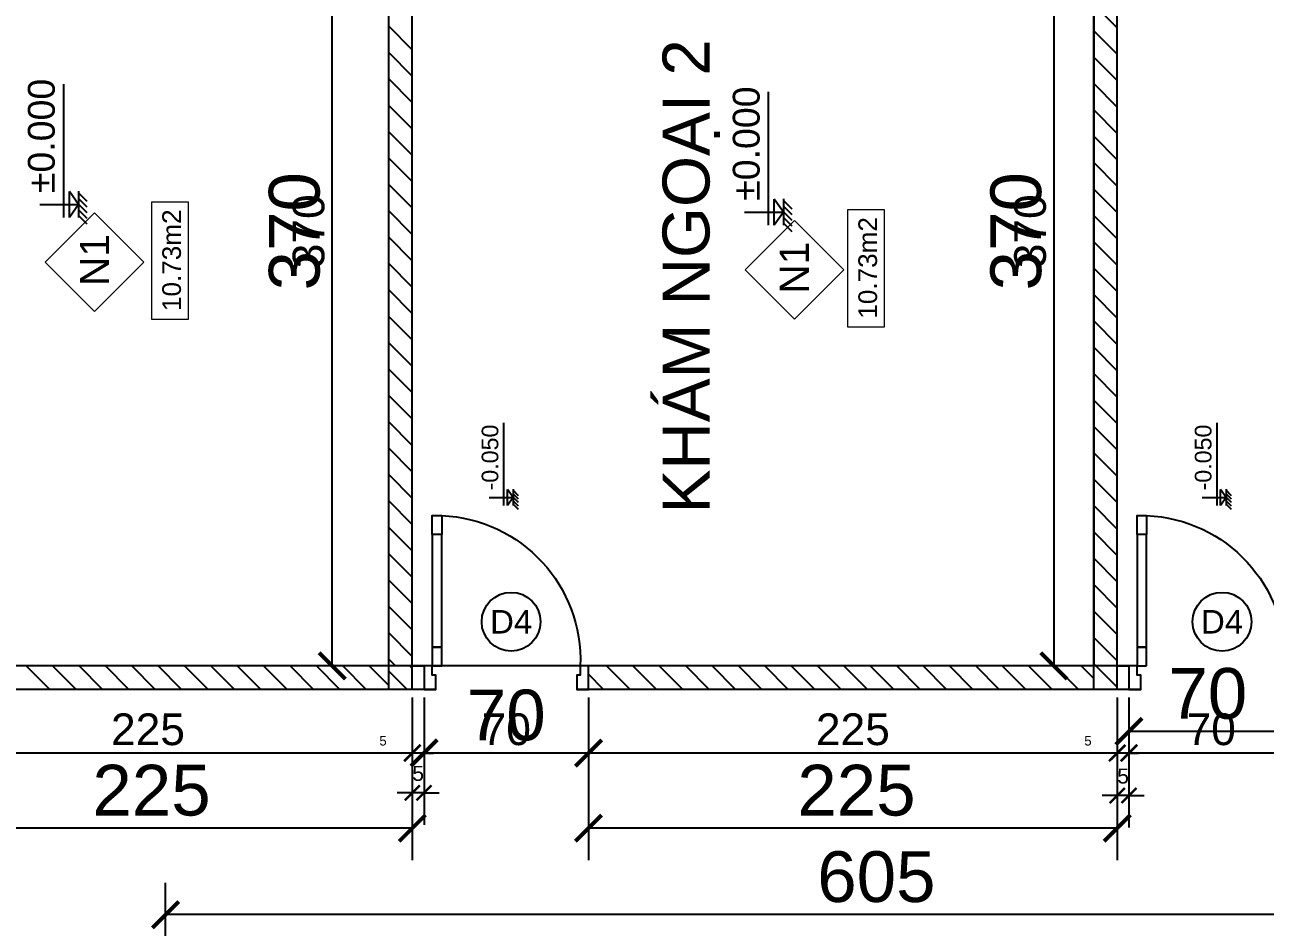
# Model space of a CAD drawing. Header units: millimetres. Extents: x -26398 to 135532, y -376633 to 43268.
# Drawn here: x 36652 to 37180, y -147135 to -146751 of the extents above; entities that cross this region are included whole.
import ezdxf
from ezdxf.enums import TextEntityAlignment as Align

# ---------------------------------------------------------------- set-up
doc = ezdxf.new("R2010")
doc.units = ezdxf.units.MM
for name, color, linetype in [('0 @ 5', 7, 'Continuous'), ('0 @ 8', 7, 'Continuous'), ('A-Door', 150, 'Continuous'), ('A5-KICHTHUOC', 251, 'Continuous'), ('cửa', 152, 'Continuous'), ('NT', 1, 'Continuous'), ('TƯỜNG', 52, 'Continuous')]:
    doc.layers.add(name, color=color, linetype=linetype)
doc.layers.add('A6-GHICHU', color=147, linetype='Continuous', lineweight=20)
doc.styles.add('GHICHU35', font='', dxfattribs={"width": 0.9, "height": 350})
doc.styles.get("Standard").update_dxf_attribs({"font": 'arial.ttf'})
doc.styles.add('TUANH', font='')
doc.styles.get('GHICHU35').set_extended_font_data('VNI-Helve')
doc.styles.get('TUANH').set_extended_font_data('VNI-Helve-Condense', bold=True)
doc.dimstyles.new('SCALE dimmatbang', dxfattribs={"dimscale": 70, "dimtxt": 2.7, "dimasz": 1.4, "dimexe": 1.7, "dimexo": 0.7, "dimtad": 1, "dimtoh": 1, "dimdec": 1, "dimtxsty": 'Standard', "dimblk": 'ARCHTICK', "dimcen": 2.5, "dimclrd": 1, "dimclre": 256, "dimadec": 0, "dimazin": 0, "dimtfac": 1, "dimtdec": 1, "dimtmove": 0, "dimatfit": 3, "dimfxl": 1, "dimarcsym": 0})
pattern_1 = [(135, (28271.811, -149862.609), (-5.61266, -5.61266), [])]

# ---------------------------------------------------------------- blocks, each defined once
blk = doc.blocks.new('A$C7DB75F4D')
at = {"layer": 'A-Door'}
for points in [[(625, 740), (625, 660), (665, 660), (665, 740)], [(625, 180), (625, 660), (665, 660), (665, 180)], [(625, 100), (625, 180), (665, 180), (665, 100)], [(35, 100), (35, 60), (50, 60), (50, 50), (50, 0), (0, 0), (0, 100)], [(665, 100), (700, 100), (700, 0), (650, 0), (650, 50), (650, 60), (665, 60)]]:
    blk.add_lwpolyline(points, close=True, dxfattribs=at)
at = {"layer": 'NT', "color": 1}
blk.add_arc((650, 125), 615.5, 92.3278, 182.3278, dxfattribs=at)
blk = doc.blocks.new('1-cote nen')
for p, q in [((-1.8, 267.2), (-1.8, 0)), ((-91.4, 101.9), (827.5, 101.9)), ((-1.8, 0), (-91.4, 62.9)), ((-91.4, 62.9), (87.7, 62.9)), ((89.6, 0), (-91.4, 0)), ((-1.8, 0), (87.7, 62.9)), ((-137.3, -60), (-77.3, 0)), ((-98.7, -60), (-38.7, 0)), ((-60, -60), (0, 0)), ((-21.3, -60), (38.7, 0)), ((17.3, -60), (77.3, 0))]:
    blk.add_line(p, q)
at = {"ltscale": 50, "style": 'GHICHU35', "width": 0.9}
blk.add_attdef('%%P0.000', (75.5, 163.9), '', height=187.5, dxfattribs=at)
blk = doc.blocks.new('_ArchTick')
at = {"color": 0, "linetype": 'ByBlock', "const_width": 0.15}
blk.add_lwpolyline([(-0.5, -0.5), (0.5, 0.5)], dxfattribs=at)
blk = doc.blocks.new('*D6545')
at = {"lineweight": -2, "transparency": 16777216}
for p, q in [((37121.78, -147039.76), (37121.78, -147065.63)), ((37191.78, -147039.76), (37191.78, -147065.63))]:
    blk.add_line(p, q, dxfattribs=at)
at = {"color": 1, "lineweight": -2, "transparency": 16777216}
blk.add_line((37191.78, -147052.03), (37121.78, -147052.03), dxfattribs=at)
at = {"layer": 'DEFPOINTS', "color": 0, "transparency": 16777216}
for p in [(37121.78, -147034.16), (37191.78, -147034.16), (37121.78, -147052.03)]:
    blk.add_point(p, dxfattribs=at)
at = {"color": 1, "lineweight": -2, "transparency": 16777216, "xscale": 11.2, "yscale": 11.2, "zscale": 11.2, "rotation": 180}
blk.add_blockref('_ArchTick', (37121.78, -147052.03), dxfattribs=at)
at = {"color": 1, "lineweight": -2, "transparency": 16777216, "xscale": 11.2, "yscale": 11.2, "zscale": 11.2}
blk.add_blockref('_ArchTick', (37191.78, -147052.03), dxfattribs=at)
at = {"color": 0, "transparency": 16777216, "insert": (37155.34, -147036), "char_height": 21.6, "attachment_point": 5}
blk.add_mtext('70', dxfattribs=at)
blk = doc.blocks.new('*D6546')
at = {"lineweight": -2, "transparency": 16777216}
for p, q in [((37121.78, -147037.66), (37121.78, -147069.73)), ((37191.78, -147037.66), (37191.78, -147069.73))]:
    blk.add_line(p, q, dxfattribs=at)
at = {"color": 1, "lineweight": -2, "transparency": 16777216}
blk.add_line((37191.78, -147061.23), (37121.78, -147061.23), dxfattribs=at)
at = {"layer": 'DEFPOINTS', "color": 0, "transparency": 16777216}
for p in [(37121.78, -147034.16), (37191.78, -147034.16), (37121.78, -147061.23)]:
    blk.add_point(p, dxfattribs=at)
at = {"color": 1, "lineweight": -2, "transparency": 16777216, "xscale": 7, "yscale": 7, "zscale": 7, "rotation": 180}
blk.add_blockref('_ArchTick', (37121.78, -147061.23), dxfattribs=at)
at = {"color": 1, "lineweight": -2, "transparency": 16777216, "xscale": 7, "yscale": 7, "zscale": 7}
blk.add_blockref('_ArchTick', (37191.78, -147061.23), dxfattribs=at)
at = {"color": 0, "transparency": 16777216, "insert": (37156.78, -147051.21), "char_height": 13.5, "attachment_point": 5}
blk.add_mtext('70', dxfattribs=at)
blk = doc.blocks.new('*D6548')
at = {"lineweight": -2, "transparency": 16777216}
for p, q in [((37116.78, -147039.76), (37116.78, -147092.92)), ((37121.78, -147039.76), (37121.78, -147092.92))]:
    blk.add_line(p, q, dxfattribs=at)
at = {"color": 1, "lineweight": -2, "transparency": 16777216}
for p, q in [((37116.78, -147079.32), (37110.38, -147079.32)), ((37121.78, -147079.32), (37116.78, -147079.32)), ((37121.78, -147079.32), (37128.18, -147079.32))]:
    blk.add_line(p, q, dxfattribs=at)
at = {"layer": 'DEFPOINTS', "color": 0, "transparency": 16777216}
for p in [(37116.78, -147034.16), (37121.78, -147034.16), (37116.78, -147079.32)]:
    blk.add_point(p, dxfattribs=at)
at = {"color": 1, "lineweight": -2, "transparency": 16777216, "xscale": 6.4, "yscale": 6.4, "zscale": 6.4}
blk.add_blockref('_ArchTick', (37116.78, -147079.32), dxfattribs=at)
at = {"color": 1, "lineweight": -2, "transparency": 16777216, "xscale": 6.4, "yscale": 6.4, "zscale": 6.4, "rotation": 180}
blk.add_blockref('_ArchTick', (37121.78, -147079.32), dxfattribs=at)
at = {"color": 0, "transparency": 16777216, "insert": (37119.28, -147071.07), "char_height": 6.4, "attachment_point": 5}
blk.add_mtext('5', dxfattribs=at)
blk = doc.blocks.new('*D6549')
at = {"lineweight": -2, "transparency": 16777216}
for p, q in [((37116.78, -147037.66), (37116.78, -147069.73)), ((37121.78, -147037.66), (37121.78, -147069.73))]:
    blk.add_line(p, q, dxfattribs=at)
at = {"color": 1, "lineweight": -2, "transparency": 16777216}
for p, q in [((37116.78, -147061.23), (37099.88, -147061.23)), ((37121.78, -147061.23), (37116.78, -147061.23)), ((37121.78, -147061.23), (37125.78, -147061.23))]:
    blk.add_line(p, q, dxfattribs=at)
at = {"layer": 'DEFPOINTS', "color": 0, "transparency": 16777216}
for p in [(37116.78, -147034.16), (37121.78, -147034.16), (37116.78, -147061.23)]:
    blk.add_point(p, dxfattribs=at)
at = {"color": 1, "lineweight": -2, "transparency": 16777216, "xscale": 4, "yscale": 4, "zscale": 4}
blk.add_blockref('_ArchTick', (37116.78, -147061.23), dxfattribs=at)
at = {"color": 1, "lineweight": -2, "transparency": 16777216, "xscale": 4, "yscale": 4, "zscale": 4, "rotation": 180}
blk.add_blockref('_ArchTick', (37121.78, -147061.23), dxfattribs=at)
at = {"color": 0, "transparency": 16777216, "insert": (37104.33, -147056.07), "char_height": 4, "attachment_point": 5}
blk.add_mtext('5', dxfattribs=at)
blk = doc.blocks.new('*D6563')
at = {"lineweight": -2, "transparency": 16777216}
for p, q in [((36891.78, -147039.76), (36891.78, -147106.82)), ((37116.78, -147039.76), (37116.78, -147106.82))]:
    blk.add_line(p, q, dxfattribs=at)
at = {"color": 1, "lineweight": -2, "transparency": 16777216}
blk.add_line((37116.78, -147093.22), (36891.78, -147093.22), dxfattribs=at)
at = {"layer": 'DEFPOINTS', "color": 0, "transparency": 16777216}
for p in [(36891.78, -147034.16), (37116.78, -147034.16), (36891.78, -147093.22)]:
    blk.add_point(p, dxfattribs=at)
at = {"color": 1, "lineweight": -2, "transparency": 16777216, "xscale": 11.2, "yscale": 11.2, "zscale": 11.2, "rotation": 180}
blk.add_blockref('_ArchTick', (36891.78, -147093.22), dxfattribs=at)
at = {"color": 1, "lineweight": -2, "transparency": 16777216, "xscale": 11.2, "yscale": 11.2, "zscale": 11.2}
blk.add_blockref('_ArchTick', (37116.78, -147093.22), dxfattribs=at)
at = {"color": 0, "transparency": 16777216, "insert": (37005.8, -147077.19), "char_height": 21.6, "attachment_point": 5}
blk.add_mtext('225', dxfattribs=at)
blk = doc.blocks.new('*D6564')
at = {"lineweight": -2, "transparency": 16777216}
for p, q in [((36891.78, -147037.66), (36891.78, -147069.73)), ((37116.78, -147037.66), (37116.78, -147069.73))]:
    blk.add_line(p, q, dxfattribs=at)
at = {"color": 1, "lineweight": -2, "transparency": 16777216}
blk.add_line((37116.78, -147061.23), (36891.78, -147061.23), dxfattribs=at)
at = {"layer": 'DEFPOINTS', "color": 0, "transparency": 16777216}
for p in [(36891.78, -147034.16), (37116.78, -147034.16), (36891.78, -147061.23)]:
    blk.add_point(p, dxfattribs=at)
at = {"color": 1, "lineweight": -2, "transparency": 16777216, "xscale": 7, "yscale": 7, "zscale": 7, "rotation": 180}
blk.add_blockref('_ArchTick', (36891.78, -147061.23), dxfattribs=at)
at = {"color": 1, "lineweight": -2, "transparency": 16777216, "xscale": 7, "yscale": 7, "zscale": 7}
blk.add_blockref('_ArchTick', (37116.78, -147061.23), dxfattribs=at)
at = {"color": 0, "transparency": 16777216, "insert": (37004.28, -147051.21), "char_height": 13.5, "attachment_point": 5}
blk.add_mtext('225', dxfattribs=at)
blk = doc.blocks.new('*D6566')
at = {"lineweight": -2, "transparency": 16777216}
for p, q in [((36821.78, -147039.76), (36821.78, -147074.83)), ((36891.78, -147039.76), (36891.78, -147074.83))]:
    blk.add_line(p, q, dxfattribs=at)
at = {"color": 1, "lineweight": -2, "transparency": 16777216}
blk.add_line((36891.78, -147061.23), (36821.78, -147061.23), dxfattribs=at)
at = {"layer": 'DEFPOINTS', "color": 0, "transparency": 16777216}
for p in [(36821.78, -147034.16), (36891.78, -147034.16), (36821.78, -147061.23)]:
    blk.add_point(p, dxfattribs=at)
at = {"color": 1, "lineweight": -2, "transparency": 16777216, "xscale": 11.2, "yscale": 11.2, "zscale": 11.2, "rotation": 180}
blk.add_blockref('_ArchTick', (36821.78, -147061.23), dxfattribs=at)
at = {"color": 1, "lineweight": -2, "transparency": 16777216, "xscale": 11.2, "yscale": 11.2, "zscale": 11.2}
blk.add_blockref('_ArchTick', (36891.78, -147061.23), dxfattribs=at)
at = {"color": 0, "transparency": 16777216, "insert": (36856.78, -147045.2), "char_height": 21.6, "attachment_point": 5}
blk.add_mtext('70', dxfattribs=at)
blk = doc.blocks.new('*D6567')
at = {"lineweight": -2, "transparency": 16777216}
for p, q in [((36821.78, -147037.66), (36821.78, -147069.73)), ((36891.78, -147037.66), (36891.78, -147069.73))]:
    blk.add_line(p, q, dxfattribs=at)
at = {"color": 1, "lineweight": -2, "transparency": 16777216}
blk.add_line((36891.78, -147061.23), (36821.78, -147061.23), dxfattribs=at)
at = {"layer": 'DEFPOINTS', "color": 0, "transparency": 16777216}
for p in [(36821.78, -147034.16), (36891.78, -147034.16), (36821.78, -147061.23)]:
    blk.add_point(p, dxfattribs=at)
at = {"color": 1, "lineweight": -2, "transparency": 16777216, "xscale": 7, "yscale": 7, "zscale": 7, "rotation": 180}
blk.add_blockref('_ArchTick', (36821.78, -147061.23), dxfattribs=at)
at = {"color": 1, "lineweight": -2, "transparency": 16777216, "xscale": 7, "yscale": 7, "zscale": 7}
blk.add_blockref('_ArchTick', (36891.78, -147061.23), dxfattribs=at)
at = {"color": 0, "transparency": 16777216, "insert": (36856.78, -147051.21), "char_height": 13.5, "attachment_point": 5}
blk.add_mtext('70', dxfattribs=at)
blk = doc.blocks.new('*D6569')
at = {"lineweight": -2, "transparency": 16777216}
for p, q in [((36816.78, -147039.76), (36816.78, -147091.79)), ((36821.78, -147039.76), (36821.78, -147091.79))]:
    blk.add_line(p, q, dxfattribs=at)
at = {"color": 1, "lineweight": -2, "transparency": 16777216}
for p, q in [((36816.78, -147078.19), (36810.38, -147078.19)), ((36821.78, -147078.19), (36816.78, -147078.19)), ((36821.78, -147078.19), (36828.18, -147078.19))]:
    blk.add_line(p, q, dxfattribs=at)
at = {"layer": 'DEFPOINTS', "color": 0, "transparency": 16777216}
for p in [(36816.78, -147034.16), (36821.78, -147034.16), (36816.78, -147078.19)]:
    blk.add_point(p, dxfattribs=at)
at = {"color": 1, "lineweight": -2, "transparency": 16777216, "xscale": 6.4, "yscale": 6.4, "zscale": 6.4}
blk.add_blockref('_ArchTick', (36816.78, -147078.19), dxfattribs=at)
at = {"color": 1, "lineweight": -2, "transparency": 16777216, "xscale": 6.4, "yscale": 6.4, "zscale": 6.4, "rotation": 180}
blk.add_blockref('_ArchTick', (36821.78, -147078.19), dxfattribs=at)
at = {"color": 0, "transparency": 16777216, "insert": (36819.28, -147069.93), "char_height": 6.4, "attachment_point": 5}
blk.add_mtext('5', dxfattribs=at)
blk = doc.blocks.new('*D6570')
at = {"lineweight": -2, "transparency": 16777216}
for p, q in [((36816.78, -147037.66), (36816.78, -147069.73)), ((36821.78, -147037.66), (36821.78, -147069.73))]:
    blk.add_line(p, q, dxfattribs=at)
at = {"color": 1, "lineweight": -2, "transparency": 16777216}
for p, q in [((36816.78, -147061.23), (36799.88, -147061.23)), ((36821.78, -147061.23), (36816.78, -147061.23)), ((36821.78, -147061.23), (36825.78, -147061.23))]:
    blk.add_line(p, q, dxfattribs=at)
at = {"layer": 'DEFPOINTS', "color": 0, "transparency": 16777216}
for p in [(36816.78, -147034.16), (36821.78, -147034.16), (36816.78, -147061.23)]:
    blk.add_point(p, dxfattribs=at)
at = {"color": 1, "lineweight": -2, "transparency": 16777216, "xscale": 4, "yscale": 4, "zscale": 4}
blk.add_blockref('_ArchTick', (36816.78, -147061.23), dxfattribs=at)
at = {"color": 1, "lineweight": -2, "transparency": 16777216, "xscale": 4, "yscale": 4, "zscale": 4, "rotation": 180}
blk.add_blockref('_ArchTick', (36821.78, -147061.23), dxfattribs=at)
at = {"color": 0, "transparency": 16777216, "insert": (36804.33, -147056.07), "char_height": 4, "attachment_point": 5}
blk.add_mtext('5', dxfattribs=at)
blk = doc.blocks.new('*D6572')
at = {"lineweight": -2, "transparency": 16777216}
for p, q in [((36591.78, -147039.76), (36591.78, -147106.82)), ((36816.78, -147039.76), (36816.78, -147106.82))]:
    blk.add_line(p, q, dxfattribs=at)
at = {"color": 1, "lineweight": -2, "transparency": 16777216}
blk.add_line((36816.78, -147093.22), (36591.78, -147093.22), dxfattribs=at)
at = {"layer": 'DEFPOINTS', "color": 0, "transparency": 16777216}
for p in [(36591.78, -147034.16), (36816.78, -147034.16), (36591.78, -147093.22)]:
    blk.add_point(p, dxfattribs=at)
at = {"color": 1, "lineweight": -2, "transparency": 16777216, "xscale": 11.2, "yscale": 11.2, "zscale": 11.2, "rotation": 180}
blk.add_blockref('_ArchTick', (36591.78, -147093.22), dxfattribs=at)
at = {"color": 1, "lineweight": -2, "transparency": 16777216, "xscale": 11.2, "yscale": 11.2, "zscale": 11.2}
blk.add_blockref('_ArchTick', (36816.78, -147093.22), dxfattribs=at)
at = {"color": 0, "transparency": 16777216, "insert": (36705.8, -147077.19), "char_height": 21.6, "attachment_point": 5}
blk.add_mtext('225', dxfattribs=at)
blk = doc.blocks.new('*D6573')
at = {"lineweight": -2, "transparency": 16777216}
for p, q in [((36591.78, -147037.66), (36591.78, -147069.73)), ((36816.78, -147037.66), (36816.78, -147069.73))]:
    blk.add_line(p, q, dxfattribs=at)
at = {"color": 1, "lineweight": -2, "transparency": 16777216}
blk.add_line((36816.78, -147061.23), (36591.78, -147061.23), dxfattribs=at)
at = {"layer": 'DEFPOINTS', "color": 0, "transparency": 16777216}
for p in [(36591.78, -147034.16), (36816.78, -147034.16), (36591.78, -147061.23)]:
    blk.add_point(p, dxfattribs=at)
at = {"color": 1, "lineweight": -2, "transparency": 16777216, "xscale": 7, "yscale": 7, "zscale": 7, "rotation": 180}
blk.add_blockref('_ArchTick', (36591.78, -147061.23), dxfattribs=at)
at = {"color": 1, "lineweight": -2, "transparency": 16777216, "xscale": 7, "yscale": 7, "zscale": 7}
blk.add_blockref('_ArchTick', (36816.78, -147061.23), dxfattribs=at)
at = {"color": 0, "transparency": 16777216, "insert": (36704.28, -147051.21), "char_height": 13.5, "attachment_point": 5}
blk.add_mtext('225', dxfattribs=at)
blk = doc.blocks.new('*D6602')
at = {"lineweight": -2, "transparency": 16777216}
for p, q in [((36801.18, -146654.16), (36769.12, -146654.16)), ((36801.18, -147024.16), (36769.12, -147024.16))]:
    blk.add_line(p, q, dxfattribs=at)
at = {"color": 1, "lineweight": -2, "transparency": 16777216}
blk.add_line((36782.72, -147024.16), (36782.72, -146654.16), dxfattribs=at)
at = {"layer": 'DEFPOINTS', "color": 0, "transparency": 16777216}
for p in [(36782.72, -146654.16), (36806.78, -146654.16), (36806.78, -147024.16)]:
    blk.add_point(p, dxfattribs=at)
at = {"color": 1, "lineweight": -2, "transparency": 16777216, "xscale": 11.2, "yscale": 11.2, "zscale": 11.2}
for p, rotation in [((36782.72, -146654.16), 90), ((36782.72, -147024.16), 270)]:
    blk.add_blockref('_ArchTick', p, dxfattribs=dict(at, rotation=rotation))
at = {"color": 0, "transparency": 16777216, "insert": (36766.68, -146839.16), "char_height": 21.6, "attachment_point": 5, "rotation": 90}
blk.add_mtext('370', dxfattribs=at)
blk = doc.blocks.new('*D6603')
at = {"lineweight": -2, "transparency": 16777216}
for p, q in [((36803.28, -146654.16), (36774.22, -146654.16)), ((36803.28, -147024.16), (36774.22, -147024.16))]:
    blk.add_line(p, q, dxfattribs=at)
at = {"color": 1, "lineweight": -2, "transparency": 16777216}
blk.add_line((36782.72, -147024.16), (36782.72, -146654.16), dxfattribs=at)
at = {"layer": 'DEFPOINTS', "color": 0, "transparency": 16777216}
for p in [(36782.72, -146654.16), (36806.78, -146654.16), (36806.78, -147024.16)]:
    blk.add_point(p, dxfattribs=at)
at = {"color": 1, "lineweight": -2, "transparency": 16777216, "xscale": 7, "yscale": 7, "zscale": 7}
for p, rotation in [((36782.72, -146654.16), 90), ((36782.72, -147024.16), 270)]:
    blk.add_blockref('_ArchTick', p, dxfattribs=dict(at, rotation=rotation))
at = {"color": 0, "transparency": 16777216, "insert": (36772.7, -146839.16), "char_height": 13.5, "attachment_point": 5, "rotation": 90}
blk.add_mtext('370', dxfattribs=at)
blk = doc.blocks.new('*D6644')
at = {"lineweight": -2, "transparency": 16777216}
for p, q in [((36711.78, -147228.56), (36711.78, -147116.42)), ((37316.78, -147228.56), (37316.78, -147116.42))]:
    blk.add_line(p, q, dxfattribs=at)
at = {"color": 1, "lineweight": -2, "transparency": 16777216}
blk.add_line((37316.78, -147130.02), (36711.78, -147130.02), dxfattribs=at)
at = {"layer": 'DEFPOINTS', "color": 0, "transparency": 16777216}
for p in [(36711.78, -147130.02), (36711.78, -147234.16), (37316.78, -147234.16)]:
    blk.add_point(p, dxfattribs=at)
at = {"color": 1, "lineweight": -2, "transparency": 16777216, "xscale": 11.2, "yscale": 11.2, "zscale": 11.2, "rotation": 180}
blk.add_blockref('_ArchTick', (36711.78, -147130.02), dxfattribs=at)
at = {"color": 1, "lineweight": -2, "transparency": 16777216, "xscale": 11.2, "yscale": 11.2, "zscale": 11.2}
blk.add_blockref('_ArchTick', (37316.78, -147130.02), dxfattribs=at)
at = {"color": 0, "transparency": 16777216, "insert": (37014.28, -147113.99), "char_height": 21.6, "attachment_point": 5}
blk.add_mtext('605', dxfattribs=at)
blk = doc.blocks.new('*D6716')
at = {"lineweight": -2, "transparency": 16777216}
for p, q in [((37101.18, -146654.16), (37076.2, -146654.16)), ((37101.18, -147024.16), (37076.2, -147024.16))]:
    blk.add_line(p, q, dxfattribs=at)
at = {"color": 1, "lineweight": -2, "transparency": 16777216}
blk.add_line((37089.8, -146654.16), (37089.8, -147024.16), dxfattribs=at)
at = {"layer": 'DEFPOINTS', "color": 0, "transparency": 16777216}
for p in [(37106.78, -146654.16), (37089.8, -147024.16), (37106.78, -147024.16)]:
    blk.add_point(p, dxfattribs=at)
at = {"color": 1, "lineweight": -2, "transparency": 16777216, "xscale": 11.2, "yscale": 11.2, "zscale": 11.2}
for p, rotation in [((37089.8, -146654.16), 90), ((37089.8, -147024.16), 270)]:
    blk.add_blockref('_ArchTick', p, dxfattribs=dict(at, rotation=rotation))
at = {"color": 0, "transparency": 16777216, "insert": (37073.76, -146839.16), "char_height": 21.6, "attachment_point": 5, "rotation": 90}
blk.add_mtext('370', dxfattribs=at)
blk = doc.blocks.new('*D6717')
at = {"lineweight": -2, "transparency": 16777216}
for p, q in [((37103.28, -146654.16), (37081.3, -146654.16)), ((37103.28, -147024.16), (37081.3, -147024.16))]:
    blk.add_line(p, q, dxfattribs=at)
at = {"color": 1, "lineweight": -2, "transparency": 16777216}
blk.add_line((37089.8, -146654.16), (37089.8, -147024.16), dxfattribs=at)
at = {"layer": 'DEFPOINTS', "color": 0, "transparency": 16777216}
for p in [(37106.78, -146654.16), (37089.8, -147024.16), (37106.78, -147024.16)]:
    blk.add_point(p, dxfattribs=at)
at = {"color": 1, "lineweight": -2, "transparency": 16777216, "xscale": 7, "yscale": 7, "zscale": 7}
for p, rotation in [((37089.8, -146654.16), 90), ((37089.8, -147024.16), 270)]:
    blk.add_blockref('_ArchTick', p, dxfattribs=dict(at, rotation=rotation))
at = {"color": 0, "transparency": 16777216, "insert": (37079.78, -146839.16), "char_height": 13.5, "attachment_point": 5, "rotation": 90}
blk.add_mtext('370', dxfattribs=at)
blk = doc.blocks.new('*U9034')
at = {"layer": '0 @ 5'}
dim = blk.add_linear_dim(base=(37121.78, -147061.23), p1=(37191.78, -147034.16), p2=(37121.78, -147034.16), angle=180, dimstyle='SCALE dimmatbang', override={"dimscale": 5, "dimtix": 0, "dimtofl": 1, "dimtmove": 0, "dimatfit": 3}, dxfattribs=at)
dim.commit()
dim.dimension.update_dxf_attribs({"geometry": '*D6546', "text_midpoint": (37156.78, -147051.21)})
at = {"layer": '0 @ 8'}
dim = blk.add_linear_dim(base=(37121.78, -147052.03), p1=(37191.78, -147034.16), p2=(37121.78, -147034.16), angle=180, dimstyle='SCALE dimmatbang', override={"dimscale": 8, "dimtix": 0, "dimtofl": 1, "dimtmove": 0, "dimatfit": 3}, dxfattribs=at)
dim.commit()
dim.dimension.update_dxf_attribs({"geometry": '*D6545', "text_midpoint": (37155.34, -147052.03), "dimtype": 128})
blk = doc.blocks.new('*U9035')
at = {"layer": '0 @ 5'}
dim = blk.add_linear_dim(base=(37116.78, -147061.23), p1=(37121.78, -147034.16), p2=(37116.78, -147034.16), angle=180, dimstyle='SCALE dimmatbang', override={"dimscale": 5, "dimtxt": 0.8, "dimasz": 0.8, "dimtix": 0, "dimtofl": 1, "dimtmove": 0, "dimatfit": 3}, dxfattribs=at)
dim.commit()
dim.dimension.update_dxf_attribs({"geometry": '*D6549', "text_midpoint": (37104.33, -147056.07)})
at = {"layer": '0 @ 8'}
dim = blk.add_linear_dim(base=(37116.78, -147079.32), p1=(37121.78, -147034.16), p2=(37116.78, -147034.16), angle=180, dimstyle='SCALE dimmatbang', override={"dimscale": 8, "dimtxt": 0.8, "dimasz": 0.8, "dimtix": 0, "dimtofl": 1, "dimtmove": 0, "dimatfit": 3}, dxfattribs=at)
dim.commit()
dim.dimension.update_dxf_attribs({"geometry": '*D6548', "text_midpoint": (37119.28, -147079.32), "dimtype": 128})
blk = doc.blocks.new('*U9040')
at = {"layer": '0 @ 5'}
dim = blk.add_linear_dim(base=(36891.78, -147061.23), p1=(37116.78, -147034.16), p2=(36891.78, -147034.16), angle=180, dimstyle='SCALE dimmatbang', override={"dimscale": 5, "dimtix": 0, "dimtofl": 1, "dimtmove": 0, "dimatfit": 3}, dxfattribs=at)
dim.commit()
dim.dimension.update_dxf_attribs({"geometry": '*D6564', "text_midpoint": (37004.28, -147051.21)})
at = {"layer": '0 @ 8'}
dim = blk.add_linear_dim(base=(36891.78, -147093.22), p1=(37116.78, -147034.16), p2=(36891.78, -147034.16), angle=180, dimstyle='SCALE dimmatbang', override={"dimscale": 8, "dimtix": 0, "dimtofl": 1, "dimtmove": 0, "dimatfit": 3}, dxfattribs=at)
dim.commit()
dim.dimension.update_dxf_attribs({"geometry": '*D6563', "text_midpoint": (37005.8, -147093.22), "dimtype": 128})
blk = doc.blocks.new('*U9041')
at = {"layer": '0 @ 5'}
dim = blk.add_linear_dim(base=(36821.78, -147061.23), p1=(36891.78, -147034.16), p2=(36821.78, -147034.16), angle=180, dimstyle='SCALE dimmatbang', override={"dimscale": 5, "dimtix": 0, "dimtofl": 1, "dimtmove": 0, "dimatfit": 3}, dxfattribs=at)
dim.commit()
dim.dimension.update_dxf_attribs({"geometry": '*D6567', "text_midpoint": (36856.78, -147051.21)})
at = {"layer": '0 @ 8'}
dim = blk.add_linear_dim(base=(36821.78, -147061.23), p1=(36891.78, -147034.16), p2=(36821.78, -147034.16), angle=180, dimstyle='SCALE dimmatbang', override={"dimscale": 8, "dimtix": 0, "dimtofl": 1, "dimtmove": 0, "dimatfit": 3}, dxfattribs=at)
dim.commit()
dim.dimension.update_dxf_attribs({"geometry": '*D6566', "text_midpoint": (36856.78, -147045.2)})
blk = doc.blocks.new('*U9042')
at = {"layer": '0 @ 5'}
dim = blk.add_linear_dim(base=(36816.78, -147061.23), p1=(36821.78, -147034.16), p2=(36816.78, -147034.16), angle=180, dimstyle='SCALE dimmatbang', override={"dimscale": 5, "dimtxt": 0.8, "dimasz": 0.8, "dimtix": 0, "dimtofl": 1, "dimtmove": 0, "dimatfit": 3}, dxfattribs=at)
dim.commit()
dim.dimension.update_dxf_attribs({"geometry": '*D6570', "text_midpoint": (36804.33, -147056.07)})
at = {"layer": '0 @ 8'}
dim = blk.add_linear_dim(base=(36816.78, -147078.19), p1=(36821.78, -147034.16), p2=(36816.78, -147034.16), angle=180, dimstyle='SCALE dimmatbang', override={"dimscale": 8, "dimtxt": 0.8, "dimasz": 0.8, "dimtix": 0, "dimtofl": 1, "dimtmove": 0, "dimatfit": 3}, dxfattribs=at)
dim.commit()
dim.dimension.update_dxf_attribs({"geometry": '*D6569', "text_midpoint": (36819.28, -147078.19), "dimtype": 128})
blk = doc.blocks.new('*U9043')
at = {"layer": '0 @ 5'}
dim = blk.add_linear_dim(base=(36591.78, -147061.23), p1=(36816.78, -147034.16), p2=(36591.78, -147034.16), angle=180, dimstyle='SCALE dimmatbang', override={"dimscale": 5, "dimtix": 0, "dimtofl": 1, "dimtmove": 0, "dimatfit": 3}, dxfattribs=at)
dim.commit()
dim.dimension.update_dxf_attribs({"geometry": '*D6573', "text_midpoint": (36704.28, -147051.21)})
at = {"layer": '0 @ 8'}
dim = blk.add_linear_dim(base=(36591.78, -147093.22), p1=(36816.78, -147034.16), p2=(36591.78, -147034.16), angle=180, dimstyle='SCALE dimmatbang', override={"dimscale": 8, "dimtix": 0, "dimtofl": 1, "dimtmove": 0, "dimatfit": 3}, dxfattribs=at)
dim.commit()
dim.dimension.update_dxf_attribs({"geometry": '*D6572', "text_midpoint": (36705.8, -147093.22), "dimtype": 128})
blk = doc.blocks.new('*U9053')
at = {"layer": '0 @ 5'}
dim = blk.add_linear_dim(base=(36782.72, -146654.16), p1=(36806.78, -147024.16), p2=(36806.78, -146654.16), angle=90, dimstyle='SCALE dimmatbang', override={"dimscale": 5, "dimtix": 0, "dimtofl": 1, "dimtmove": 0, "dimatfit": 3}, dxfattribs=at)
dim.commit()
dim.dimension.update_dxf_attribs({"geometry": '*D6603', "text_midpoint": (36772.7, -146839.16)})
at = {"layer": '0 @ 8'}
dim = blk.add_linear_dim(base=(36782.72, -146654.16), p1=(36806.78, -147024.16), p2=(36806.78, -146654.16), angle=90, dimstyle='SCALE dimmatbang', override={"dimscale": 8, "dimtix": 0, "dimtofl": 1, "dimtmove": 0, "dimatfit": 3}, dxfattribs=at)
dim.commit()
dim.dimension.update_dxf_attribs({"geometry": '*D6602', "text_midpoint": (36766.68, -146839.16)})
blk = doc.blocks.new('*U9067')
at = {"layer": '0 @ 8'}
dim = blk.add_linear_dim(base=(36711.78, -147130.02), p1=(37316.78, -147234.16), p2=(36711.78, -147234.16), angle=180, dimstyle='SCALE dimmatbang', override={"dimscale": 8, "dimtix": 0, "dimtofl": 1, "dimtmove": 0, "dimatfit": 3}, dxfattribs=at)
dim.commit()
dim.dimension.update_dxf_attribs({"geometry": '*D6644', "text_midpoint": (37014.28, -147130.02), "dimtype": 128})
blk = doc.blocks.new('*U9091')
at = {"layer": '0 @ 5'}
dim = blk.add_linear_dim(base=(37089.8, -147024.16), p1=(37106.78, -146654.16), p2=(37106.78, -147024.16), angle=90, dimstyle='SCALE dimmatbang', override={"dimscale": 5, "dimtix": 0, "dimtofl": 1, "dimtmove": 0, "dimatfit": 3}, dxfattribs=at)
dim.commit()
dim.dimension.update_dxf_attribs({"geometry": '*D6717', "text_midpoint": (37079.78, -146839.16)})
at = {"layer": '0 @ 8'}
dim = blk.add_linear_dim(base=(37089.8, -147024.16), p1=(37106.78, -146654.16), p2=(37106.78, -147024.16), angle=90, dimstyle='SCALE dimmatbang', override={"dimscale": 8, "dimtix": 0, "dimtofl": 1, "dimtmove": 0, "dimatfit": 3}, dxfattribs=at)
dim.commit()
dim.dimension.update_dxf_attribs({"geometry": '*D6716', "text_midpoint": (37073.76, -146839.16)})

msp = doc.modelspace()

# ---------------------------------------------------------------- hatches: boundary and pattern name
at = {"layer": 'TƯỜNG'}
h = msp.add_hatch(dxfattribs=at)
h.set_pattern_fill('ANSI31', color=256, scale=2.5, angle=90)
h.set_pattern_definition(pattern_1)
h.paths.add_polyline_path([(37106.78, -146654.16), (37106.78, -147024.16), (37116.78, -147024.16), (37116.78, -146654.16)])
h.paths.add_polyline_path([(37106.78, -147024.16), (37106.78, -147034.16), (37116.78, -147034.16), (37116.78, -147024.16)])
h = msp.add_hatch(dxfattribs=at)
h.set_pattern_fill('ANSI31', color=256, scale=2.5, angle=90)
h.set_pattern_definition(pattern_1)
h.paths.add_polyline_path([(36806.78, -147024.16), (36806.78, -147034.16), (36816.78, -147034.16), (36816.78, -147024.16)])

# ---------------------------------------------------------------- linework, layer by layer
at = {"linetype": 'Continuous'}
msp.add_line((36809.64, -147024.16), (36806.78, -147021.3), dxfattribs=at)
for points in [[(37106.78, -146654.16), (37106.78, -147024.16), (36816.78, -147024.16), (36816.78, -146654.16)], [(36816.78, -147024.16), (36821.78, -147024.16), (36821.78, -147034.16), (36816.78, -147034.16)], [(37116.78, -147024.16), (37121.78, -147024.16), (37121.78, -147034.16), (37116.78, -147034.16)]]:
    msp.add_lwpolyline(points, close=True)
for centre in [(36858.84, -147005.36), (37161.4, -147005.36)]:
    msp.add_circle(centre, 12.52)
at = {"layer": 'A6-GHICHU', "ltscale": 0.5}
for points in [[(36705.88, -146876.68), (36705.88, -146826.57), (36721.33, -146826.57), (36721.33, -146876.68)], [(36702.59, -146852.35), (36681.57, -146831.34), (36660.55, -146852.35), (36681.57, -146873.37)], [(37000.4, -146855.62), (36979.38, -146834.6), (36958.37, -146855.62), (36979.38, -146876.63)], [(37002.12, -146879.94), (37002.12, -146829.83), (37017.57, -146829.83), (37017.57, -146879.94)]]:
    msp.add_lwpolyline(points, close=True, dxfattribs=at)
at = {"layer": 'TƯỜNG'}
for p, q in [((36806.78, -147034.16), (36806.78, -146654.16)), ((36816.78, -147034.16), (36816.78, -146654.16)), ((37106.78, -147034.16), (37106.78, -146654.16)), ((37116.78, -147034.16), (37116.78, -146654.16)), ((36816.78, -146761.9), (36806.78, -146751.9)), ((36816.78, -146773.12), (36806.78, -146763.12)), ((36816.78, -146784.35), (36806.78, -146774.35)), ((36816.78, -146795.57), (36806.78, -146785.57)), ((36816.78, -146806.8), (36806.78, -146796.8)), ((36816.78, -146818.02), (36806.78, -146808.02)), ((36816.78, -146829.25), (36806.78, -146819.25)), ((36816.78, -146840.47), (36806.78, -146830.47)), ((36816.78, -146851.7), (36806.78, -146841.7)), ((36816.78, -146862.92), (36806.78, -146852.92)), ((36816.78, -146874.15), (36806.78, -146864.15)), ((36816.78, -146885.37), (36806.78, -146875.37)), ((36816.78, -146896.6), (36806.78, -146886.6)), ((36816.78, -146907.83), (36806.78, -146897.83)), ((36816.78, -146919.05), (36806.78, -146909.05)), ((36816.78, -146930.28), (36806.78, -146920.28)), ((36816.78, -146941.5), (36806.78, -146931.5)), ((36816.78, -146952.73), (36806.78, -146942.73)), ((36816.78, -146963.95), (36806.78, -146953.95)), ((36816.78, -146975.18), (36806.78, -146965.18)), ((36816.78, -146986.4), (36806.78, -146976.4)), ((36816.78, -146997.63), (36806.78, -146987.63)), ((36816.78, -147008.85), (36806.78, -146998.85)), ((36816.78, -147020.08), (36806.78, -147010.08)), ((36829.28, -147024.16), (36588.28, -147024.16)), ((36662.48, -147034.16), (36652.48, -147024.16)), ((36673.71, -147034.16), (36663.71, -147024.16)), ((36684.94, -147034.16), (36674.94, -147024.16)), ((36696.16, -147034.16), (36686.16, -147024.16)), ((36707.39, -147034.16), (36697.39, -147024.16)), ((36718.61, -147034.16), (36708.61, -147024.16)), ((36729.84, -147034.16), (36719.84, -147024.16)), ((36741.06, -147034.16), (36731.06, -147024.16)), ((36752.29, -147034.16), (36742.29, -147024.16)), ((36763.51, -147034.16), (36753.51, -147024.16)), ((36774.74, -147034.16), (36764.74, -147024.16)), ((36785.96, -147034.16), (36775.96, -147024.16)), ((36797.19, -147034.16), (36787.19, -147024.16)), ((36806.78, -147032.53), (36798.41, -147024.16)), ((37125.28, -147024.16), (36888.28, -147024.16)), ((36909.44, -147034.16), (36899.44, -147024.16)), ((36920.67, -147034.16), (36910.67, -147024.16)), ((36931.89, -147034.16), (36921.89, -147024.16)), ((36943.12, -147034.16), (36933.12, -147024.16)), ((36954.34, -147034.16), (36944.34, -147024.16)), ((36965.57, -147034.16), (36955.57, -147024.16)), ((36976.79, -147034.16), (36966.79, -147024.16)), ((36988.02, -147034.16), (36978.02, -147024.16)), ((36999.24, -147034.16), (36989.24, -147024.16)), ((37010.47, -147034.16), (37000.47, -147024.16)), ((37021.69, -147034.16), (37011.69, -147024.16)), ((37032.92, -147034.16), (37022.92, -147024.16)), ((37044.15, -147034.16), (37034.15, -147024.16)), ((37055.37, -147034.16), (37045.37, -147024.16)), ((37066.6, -147034.16), (37056.6, -147024.16)), ((37077.82, -147034.16), (37067.82, -147024.16)), ((37089.05, -147034.16), (37079.05, -147024.16)), ((37100.27, -147034.16), (37090.27, -147024.16)), ((37106.78, -147029.45), (37101.5, -147024.16)), ((36898.22, -147034.16), (36891.78, -147027.73)), ((36826.78, -147034.16), (36586.78, -147034.16)), ((37116.78, -147034.16), (36886.78, -147034.16)), ((37126.78, -147034.16), (37116.78, -147034.16))]:
    msp.add_line(p, q, dxfattribs=at)

# ---------------------------------------------------------------- block references
for name in ['*U9053', '*U9091', '*U9034', '*U9043', '*U9042', '*U9041', '*U9040', '*U9035', '*U9067']:
    msp.add_blockref(name, (0, 0))
at = {"layer": 'A5-KICHTHUOC', "ltscale": 0.5}
ref = msp.add_blockref('1-cote nen', (36674.74, -146827.62), dxfattribs=dict(at, xscale=0.06173531862781489, yscale=0.06173531862781489, zscale=0.06173531862781489, rotation=90))
ref.add_attrib('%%P0.000', '%%P0.000', (36664.62, -146822.96), dxfattribs={"layer": '0', "color": 4, "ltscale": 50, "height": 11.432, "rotation": 90})
ref = msp.add_blockref('1-cote nen', (36974.72, -146830.89), dxfattribs=dict(at, xscale=0.06173531862781489, yscale=0.06173531862781489, zscale=0.06173531862781489, rotation=90))
ref.add_attrib('%%P0.000', '%%P0.000', (36964.6, -146826.23), dxfattribs={"layer": '0', "color": 4, "ltscale": 50, "height": 11.432, "rotation": 90})
ref = msp.add_blockref('1-cote nen', (36859.65, -146952.36), dxfattribs=dict(at, xscale=0.0382254171401861, yscale=0.0382254171401861, zscale=0.0382254171401861, rotation=90))
ref.add_attrib('%%P0.000', '-0.050', (36853.38, -146949.48), dxfattribs={"layer": '0', "color": 4, "ltscale": 50, "height": 7.079, "rotation": 90})
ref = msp.add_blockref('1-cote nen', (37163.15, -146952.36), dxfattribs=dict(at, xscale=0.0382254171401861, yscale=0.0382254171401861, zscale=0.0382254171401861, rotation=90))
ref.add_attrib('%%P0.000', '-0.050', (37156.88, -146949.48), dxfattribs={"layer": '0', "color": 4, "ltscale": 50, "height": 7.079, "rotation": 90})
at = {"layer": 'cửa', "xscale": -0.1, "yscale": 0.1, "zscale": 0.1}
for p in [(36891.78, -147034.16), (37191.78, -147034.16)]:
    msp.add_blockref('A$C7DB75F4D', p, dxfattribs=at)

# ---------------------------------------------------------------- texts
msp.add_text('KHÁM NGOẠI 2', height=20, rotation=90).set_placement((36933.27, -146858.32), align=Align.MIDDLE_CENTER)
at = {"layer": 'A6-GHICHU', "ltscale": 0.5, "attachment_point": 5, "rotation": 90, "style": 'TUANH'}
for s, insert, char_height in [('{\\fArial|b0|i0|c163|p34;10.73\\fArial|b0|i0|c0|p34;m2}', (36714.4, -146851.49), 7.9559), ('{\\fArial|b0|i0|c163|p34;10.73\\fArial|b0|i0|c0|p34;m2}', (37010.65, -146854.75), 7.9559), ('{\\fArial|b0|i0|c0|p34;N1}', (36681.55, -146851.42), 12.3835), ('{\\fArial|b0|i0|c0|p34;N1}', (36979.36, -146854.68), 12.3835)]:
    msp.add_mtext(s, dxfattribs=dict(at, insert=insert, char_height=char_height))
at = {"layer": 'TƯỜNG'}
for p in [(36858.84, -147005.36), (37161.4, -147005.36)]:
    msp.add_text('D4', height=10.015, dxfattribs=at).set_placement(p, align=Align.MIDDLE_CENTER)

doc.saveas('drawing.dxf')
